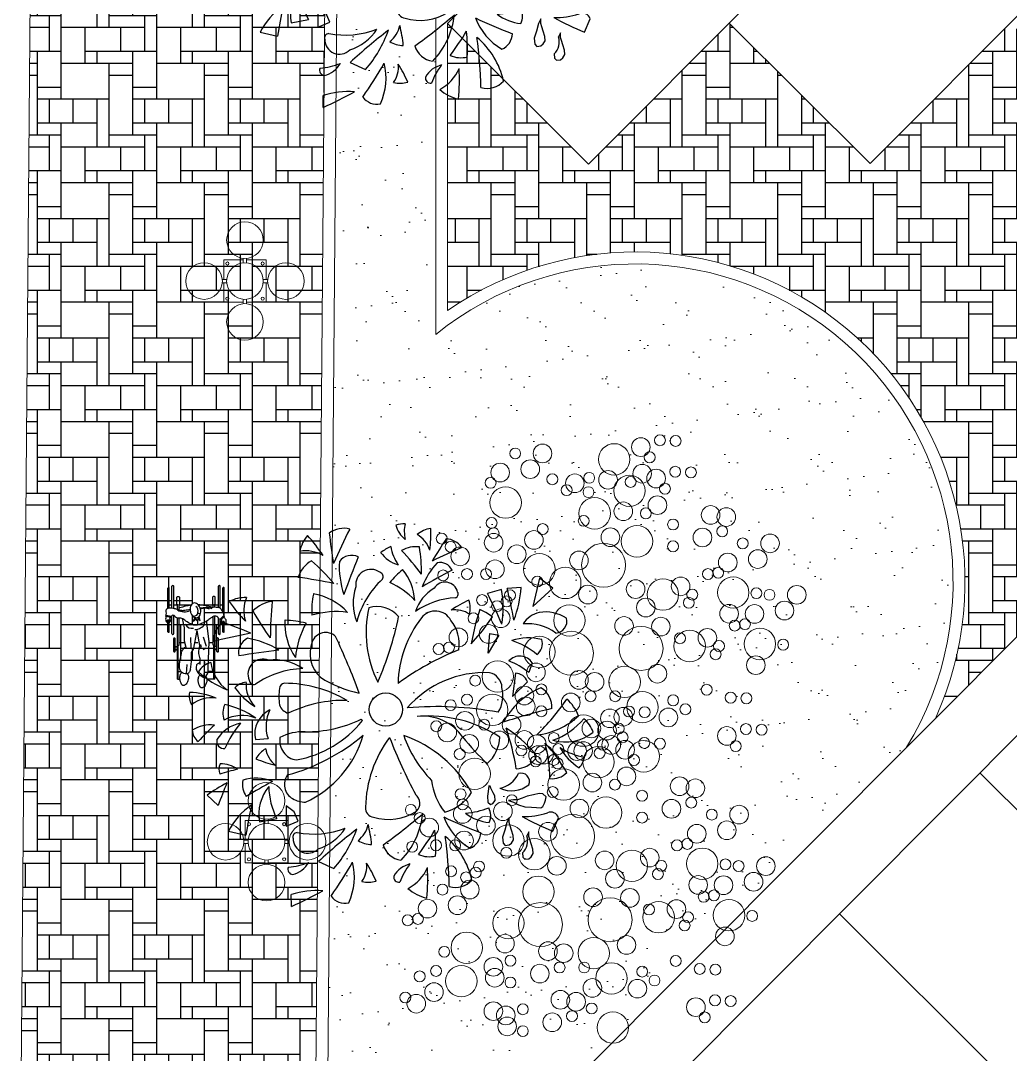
# Model space of a CAD drawing. Header units: millimetres. Extents: x 383 to 523, y 252 to 344.
# Drawn here: x 485.52 to 491.74, y 329.25 to 335.74 of the extents above; entities that cross this region are included whole.
import ezdxf

# ---------------------------------------------------------------- set-up
doc = ezdxf.new("R2010")
doc.units = ezdxf.units.MM
doc.header["$MEASUREMENT"] = 0
for name, color, linetype, lineweight in [('farolasss', 40, 'Continuous', 0), ('muros', 5, 'Continuous', 30), ('plantas', 76, 'Continuous', 15), ('vegetacion', 104, 'Continuous', 0)]:
    doc.layers.add(name, color=color, linetype=linetype, lineweight=lineweight)
doc.layers.add('muebles', color=193, linetype='Continuous')
pattern_1 = [(90, (0, 0.225), (-0.6, 4e-17), [0.075, -0.15, 0.3, -0.225]), (0, (0.375, 0.225), (0, 0.75), [0.45, -0.15]), (90, (0.075, 0.15), (-0.6, 4e-17), [0.075, -0.225, 0.075, -0.375]), (0, (0.075, 0.15), (0, 0.75), [0.15, -0.45]), (90, (0.825, -0.225), (-0.6, 4e-17), [0.525, -0.225]), (0, (0.225, 0.075), (0, 0.75), [0.15, -0.45]), (90, (0.375, 0), (-0.6, 4e-17), [0.6, -0.15]), (0, (0.225, 0), (0, 0.75), [0.45, -0.15]), (90, (0.675, -0.3), (-0.6, 4e-17), [0.525, -0.225]), (90, (0.525, 0.225), (-0.6, 4e-17), [0.225, -0.525]), (0, (0.525, 0.3), (0, 0.75), [0.45, -0.15]), (90, (0.75, 0.3), (-0.6, 4e-17), [0.15, -0.6]), (0, (0.375, 0.45), (0, 0.75), [0.525, -0.075]), (0, (0.225, 0.6), (0, 0.75), [0.375, -0.225]), (90, (0.45, 0.6), (-0.6, 4e-17), [0.15, -0.6]), (90, (0.3, 0.3), (-0.6, 4e-17), [0.225, -0.075, 0.15, -0.3]), (0, (0.075, 0.525), (0, 0.75), [0.3, -0.3])]
pattern_2 = [(37.5, (238.1365, 107.74465), (-0.01200023, 0.36705993), [0, -0.28956, 0, -0.32385, 0, -0.3095625]), (7.5, (238.1365, 107.74465), (0.33714246, 0.5376188), [0, -0.15621, 0, -0.260985, 0, -0.1000125]), (327.5, (237.90218, 107.74465), (0.59324428, 0.0010779), [0, -0.09525, 0, -0.3429, 0, -0.447675]), (317.5, (237.9022, 107.74465), (0.57266734, 0.167197), [0, -0.047625, 0, -0.22479, 0, -0.257175])]

# ---------------------------------------------------------------- blocks, each defined once
blk = doc.blocks.new('dfghjlkññpo')
at = {"layer": 'vegetacion', "lineweight": 0}
for centre, radius in [((443.2989, 257.3986), 0.0537), ((443.4089, 257.4379), 0.0314), ((443.4993, 257.434), 0.0314), ((442.5757, 257.3619), 0.0314), ((442.7329, 257.3619), 0.0537), ((443.1456, 257.3279), 0.0904), ((442.6622, 257.2715), 0.0537), ((443.3499, 257.3397), 0.0314), ((442.4893, 257.2518), 0.0537), ((443.1103, 257.21), 0.0537), ((443.3067, 257.2454), 0.0537), ((443.3867, 257.2175), 0.0537), ((443.4968, 257.2568), 0.0314), ((443.5871, 257.2529), 0.0314), ((442.4343, 257.1929), 0.0314), ((442.7895, 257.2136), 0.0314), ((442.9191, 257.19), 0.0537), ((443.0017, 257.2215), 0.0314), ((443.2335, 257.1468), 0.0904), ((443.2399, 257.1983), 0.0314), ((442.5207, 257.079), 0.0904), ((442.872, 257.1507), 0.0314), ((442.9977, 257.139), 0.0314), ((443.4378, 257.1586), 0.0314), ((443.0331, 257.0172), 0.0904), ((443.1981, 257.0289), 0.0537), ((443.3946, 257.0643), 0.0537), ((443.3278, 257.0172), 0.0314), ((443.7006, 257.0078), 0.0537), ((443.791, 256.996), 0.0537), ((442.4398, 256.9621), 0.0314), ((442.9702, 256.9739), 0.0314), ((443.4845, 256.9528), 0.0314), ((442.1529, 256.8718), 0.0314), ((442.4516, 256.8482), 0.0537), ((442.4516, 256.9032), 0.0314), ((442.6834, 256.8639), 0.0537), ((442.7345, 256.9268), 0.0314), ((443.1235, 256.8796), 0.0537), ((443.2767, 256.8561), 0.0904), ((443.6535, 256.8781), 0.0537), ((443.7674, 256.9135), 0.0314), ((442.204, 256.8246), 0.0314), ((443.0842, 256.7185), 0.1264), ((443.4845, 256.8271), 0.0314), ((443.8858, 256.8443), 0.0314), ((444.0429, 256.8443), 0.0537), ((442.259, 256.7696), 0.0537), ((442.5852, 256.7814), 0.0537), ((442.7148, 256.6949), 0.0904), ((442.9427, 256.746), 0.0537), ((443.7993, 256.7342), 0.0537), ((443.9722, 256.7539), 0.0537), ((442.4594, 256.6949), 0.0537), ((442.1608, 256.6596), 0.0314), ((442.2983, 256.6674), 0.0314), ((442.4083, 256.6674), 0.0314), ((442.8641, 256.6164), 0.0904), ((443.6854, 256.6674), 0.0314), ((443.7443, 256.6753), 0.0314), ((442.703, 256.6242), 0.0314), ((442.9938, 256.5496), 0.0537), ((443.2689, 256.581), 0.0537), ((443.426, 256.5496), 0.0904), ((443.5282, 256.5967), 0.0537), ((443.8307, 256.5614), 0.0904), ((442.3848, 256.5181), 0.0314), ((442.5459, 256.5456), 0.0314), ((443.595, 256.5496), 0.0314), ((443.9643, 256.5574), 0.0314), ((444.0397, 256.548), 0.0314), ((444.1968, 256.548), 0.0537), ((442.4712, 256.4828), 0.0314), ((442.5262, 256.5103), 0.0314), ((442.8877, 256.4003), 0.0904), ((443.3278, 256.4749), 0.0537), ((443.5753, 256.5024), 0.0314), ((443.8072, 256.4395), 0.0537), ((443.9532, 256.4379), 0.0537), ((444.1261, 256.4576), 0.0537), ((442.3355, 256.4129), 0.0314), ((442.4927, 256.4129), 0.0537), ((442.4219, 256.3226), 0.0537), ((443.2021, 256.3688), 0.0537), ((443.3003, 256.2391), 0.1264), ((443.4142, 256.3649), 0.0537), ((443.8393, 256.3711), 0.0314), ((443.8982, 256.379), 0.0314), ((442.249, 256.3029), 0.0537), ((442.7148, 256.2195), 0.0904), ((442.8995, 256.2116), 0.1264), ((443.5799, 256.2533), 0.0904), ((443.5243, 256.2981), 0.0314), ((443.6821, 256.3004), 0.0537), ((443.9846, 256.265), 0.0904), ((442.1351, 256.2361), 0.0314), ((442.194, 256.244), 0.0314), ((443.7489, 256.2533), 0.0314), ((444.1182, 256.2611), 0.0314), ((443.7292, 256.2061), 0.0314), ((443.9611, 256.1432), 0.0537), ((442.4751, 256.078), 0.0904), ((442.6952, 256.1016), 0.0537), ((443.206, 256.0466), 0.0904), ((443.3946, 256.0938), 0.0537), ((442.3455, 256.0545), 0.0314), ((442.9427, 256.0584), 0.0537), ((443.0331, 256.0466), 0.0537), ((442.6284, 255.968), 0.0537), ((442.7266, 256.0034), 0.0314), ((443.6782, 256.0018), 0.0314), ((442.2983, 255.9445), 0.0314), ((442.4437, 255.8855), 0.0904), ((442.6362, 255.9052), 0.0537), ((442.8956, 255.9287), 0.0537), ((443.0095, 255.9641), 0.0314), ((443.151, 255.9641), 0.0314), ((443.3081, 255.9012), 0.0904), ((443.485, 255.9405), 0.0314), ((443.8162, 255.9561), 0.0314), ((443.9065, 255.9522), 0.0314), ((442.204, 255.913), 0.0314), ((442.7266, 255.8777), 0.0314), ((443.1981, 255.8462), 0.0537), ((443.4575, 255.8423), 0.0537), ((443.5557, 255.8894), 0.0314), ((442.2865, 255.8226), 0.0537), ((443.0141, 255.7785), 0.0537), ((442.1215, 255.7912), 0.0314), ((442.1844, 255.7558), 0.0537), ((443.1045, 255.7667), 0.0537), ((443.794, 255.7357), 0.0537), ((443.904, 255.775), 0.0314), ((443.9944, 255.7711), 0.0314), ((442.6284, 255.7126), 0.0537), ((442.6998, 255.6881), 0.0537), ((442.798, 255.7235), 0.0314), ((443.0809, 255.6842), 0.0314), ((443.1942, 255.7283), 0.0314), ((442.7076, 255.6253), 0.0537), ((442.967, 255.6488), 0.0537), ((443.316, 255.6183), 0.0904), ((443.8451, 255.6768), 0.0314), ((442.798, 255.5978), 0.0314)]:
    blk.add_circle(centre, radius, dxfattribs=at)
blk = doc.blocks.new('nm')
at = {"layer": 'farolasss', "color": 40, "linetype": 'Continuous', "lineweight": 0}
for p, q in [((515.543, 171.759), (515.789, 171.759)), ((515.543, 171.759), (515.543, 171.513)), ((515.789, 171.777), (515.789, 171.721)), ((515.831, 171.777), (515.831, 171.721)), ((515.831, 171.759), (516.078, 171.759)), ((516.078, 171.513), (516.078, 171.759)), ((515.525, 171.513), (515.581, 171.513)), ((515.525, 171.471), (515.581, 171.471)), ((515.543, 171.471), (515.543, 171.225)), ((516.039, 171.513), (516.096, 171.513)), ((516.039, 171.471), (516.096, 171.471)), ((516.078, 171.225), (516.078, 171.471)), ((515.789, 171.263), (515.789, 171.207)), ((515.831, 171.263), (515.831, 171.207)), ((515.543, 171.225), (515.789, 171.225)), ((515.831, 171.225), (516.078, 171.225))]:
    blk.add_line(p, q, dxfattribs=at)
for centre, radius in [((515.81, 172.006), 0.23), ((515.296, 171.492), 0.23), ((515.589, 171.713), 0.0197), ((515.81, 171.492), 0.23), ((516.032, 171.713), 0.0197), ((516.325, 171.492), 0.23), ((515.589, 171.271), 0.0197), ((516.032, 171.271), 0.0197), ((515.81, 170.978), 0.23)]:
    blk.add_circle(centre, radius, dxfattribs=at)
blk = doc.blocks.new('dfdfdf dff')
at = {"layer": 'vegetacion', "color": 104, "lineweight": 25}
for p, q in [((752.1212, 199.0426), (752.0861, 198.8955)), ((752.1901, 198.9913), (752.1212, 199.0426)), ((751.9217, 198.9847), (751.8483, 198.9627)), ((752.025, 198.9945), (751.9514, 198.9901)), ((752.0861, 198.8955), (752.1901, 198.9913)), ((751.8091, 198.8789), (751.7864, 198.8055)), ((751.8403, 198.8632), (751.8091, 198.8789)), ((751.8233, 198.7671), (751.8755, 198.8418)), ((751.8755, 198.8418), (751.8403, 198.8632)), ((751.7864, 198.8055), (751.7635, 198.6999)), ((751.7635, 198.6999), (751.8233, 198.7671)), ((751.8528, 198.6515), (751.8615, 198.7546)), ((751.9089, 198.7451), (751.8528, 198.6515)), ((751.8615, 198.7546), (751.9089, 198.7451)), ((752.0832, 198.6002), (752.0653, 198.5494)), ((751.9951, 198.5459), (751.9792, 198.4237)), ((751.9792, 198.4237), (752.0577, 198.5016)), ((751.1882, 198.3052), (751.1942, 198.2979)), ((750.634, 198.1985), (750.7003, 198.2049)), ((751.856, 197.9562), (751.8516, 197.9262)), ((751.8628, 197.9541), (751.856, 197.9562)), ((751.8659, 197.9435), (751.8628, 197.9541)), ((750.3822, 197.9068), (750.4395, 197.8536)), ((751.8516, 197.9262), (751.8486, 197.9019)), ((751.8486, 197.9019), (751.8506, 197.8715)), ((751.8783, 197.9196), (751.8659, 197.9435)), ((751.8879, 197.9041), (751.8783, 197.9196)), ((751.8888, 197.88), (751.8879, 197.9041)), ((752.0573, 197.9019), (752.031, 197.8925)), ((752.0894, 197.9099), (752.0573, 197.9019)), ((752.1199, 197.916), (752.0894, 197.9099)), ((752.1389, 197.9153), (752.1199, 197.916)), ((752.1551, 197.8991), (752.1389, 197.9153)), ((752.1525, 197.8812), (752.1551, 197.8991)), ((750.7957, 197.8522), (750.7952, 197.7447)), ((750.8374, 197.8203), (750.7957, 197.8522)), ((751.8506, 197.8715), (751.8647, 197.8592)), ((751.8647, 197.8592), (751.8774, 197.8635)), ((751.8774, 197.8635), (751.8888, 197.88)), ((751.9847, 197.8827), (751.9579, 197.8806)), ((751.9579, 197.8806), (751.9843, 197.8707)), ((751.9843, 197.8707), (752.0112, 197.8576)), ((752.006, 197.8839), (751.9847, 197.8827)), ((752.031, 197.8925), (752.006, 197.8839)), ((752.0112, 197.8576), (752.0434, 197.8463)), ((752.0434, 197.8463), (752.0786, 197.8442)), ((752.0786, 197.8442), (752.1061, 197.8423)), ((752.1287, 197.8419), (752.1392, 197.849)), ((752.1392, 197.849), (752.1473, 197.8652)), ((752.1473, 197.8652), (752.1525, 197.8812)), ((750.8574, 197.7711), (750.8374, 197.8203)), ((752.1061, 197.8423), (752.1287, 197.8419)), ((752.1907, 197.7189), (752.2196, 197.7898)), ((750.6552, 197.7674), (750.7456, 197.7849)), ((750.7952, 197.7447), (750.8574, 197.7711)), ((751.9508, 197.7645), (751.9395, 197.7243)), ((751.9618, 197.7883), (751.9508, 197.7645)), ((751.9619, 197.7645), (751.9618, 197.7883)), ((751.9669, 197.7472), (751.9619, 197.7645)), ((751.9745, 197.725), (751.9669, 197.7472)), ((750.4936, 197.7185), (750.5846, 197.6979)), ((751.9395, 197.7243), (751.9277, 197.6877)), ((751.9277, 197.6877), (751.9312, 197.6561)), ((751.984, 197.6972), (751.9745, 197.725)), ((751.9848, 197.6745), (751.984, 197.6972)), ((752.0646, 197.7159), (752.055, 197.6952)), ((752.0648, 197.6921), (752.0646, 197.7159)), ((752.0697, 197.6749), (752.0648, 197.6921)), ((751.9312, 197.6561), (751.9418, 197.645)), ((751.9418, 197.645), (751.9627, 197.6473)), ((751.9627, 197.6473), (751.9744, 197.6573)), ((751.9744, 197.6573), (751.9848, 197.6745)), ((752.0773, 197.6526), (752.0697, 197.6749)), ((752.0868, 197.6248), (752.0773, 197.6526)), ((752.0315, 197.6062), (752.0341, 197.5837)), ((752.0341, 197.5837), (752.0447, 197.5726)), ((752.0447, 197.5726), (752.0656, 197.575)), ((752.0656, 197.575), (752.0772, 197.585)), ((752.0772, 197.585), (752.0876, 197.6021)), ((752.0876, 197.6021), (752.0868, 197.6248)), ((750.9648, 197.5608), (751.0452, 197.524)), ((750.8238, 197.3251), (750.8222, 197.387))]:
    blk.add_line(p, q, dxfattribs=at)
blk.add_circle((751.3168, 198.356), 0.0873, dxfattribs=at)
for centre, radius, start, end in [((751.0974, 199.1738), 0.1305, 76.5387, 125.8418), ((751.5006, 199.3541), 0.1354, 194.094, 232.5442), ((751.4245, 199.1452), 0.1834, 92.2, 107.3801), ((751.6038, 199.2894), 0.1904, 168.1558, 192.9871), ((751.5755, 199.1536), 0.1519, 99.1071, 128.9376), ((750.9103, 199.2704), 0.6421, 352.8334, 2.9576), ((751.0419, 199.1497), 0.1787, 139.2446, 169.0752), ((750.3549, 198.7503), 0.7554, 32.9709, 43.0951), ((753.0778, 199.4861), 2.0672, 185.7352, 190.2191), ((756.1952, 196.833), 5.6364, 154.0352, 156.068), ((751.4052, 199.1414), 0.1502, 18.9873, 60.131), ((751.4349, 198.9991), 0.2292, 113.8292, 129.0093), ((751.5769, 199.2492), 0.238, 189.785, 214.6163), ((751.4717, 199.0672), 0.1411, 81.2894, 120.8217), ((750.4825, 199.0558), 1.0217, 0.4845, 8.4909), ((753.0829, 198.2566), 1.7571, 145.5976, 150.0816), ((753.6549, 194.8244), 4.7909, 113.8977, 115.9304), ((751.6248, 199.1388), 0.1109, 36.4012, 85.7043), ((750.8979, 199.0097), 0.1768, 59.1248, 100.2685), ((751.1384, 199.0801), 0.0827, 65.6014, 141.6865), ((757.9088, 196.4685), 7.2524, 158.2542, 159.92237), ((751.4271, 199.2768), 0.1693, 215.7232, 254.1734), ((749.9311, 197.8402), 1.9934, 37.8915, 42.558), ((751.014, 198.9933), 0.166, 121.4269, 160.9593), ((750.133, 198.2329), 1.202, 40.622, 48.6285), ((751.5377, 199.1066), 0.4648, 176.9382, 198.615), ((751.2384, 199.0104), 0.0792, 53.4565, 188.7409), ((751.6229, 198.8034), 0.3582, 127.596, 142.7762), ((751.2035, 198.9158), 0.2645, 2.432, 40.8822), ((751.874, 198.8539), 0.3951, 136.8006, 158.4775), ((751.6001, 199.0555), 0.0703, 25.4639, 101.549), ((750.5589, 196.7213), 2.3452, 78.0291, 82.6955), ((751.623, 198.6919), 0.4747, 133.1217, 165.007), ((751.2784, 199.0512), 0.024, 327.4298, 72.5153), ((754.5687, 193.6486), 6.1646, 118.11668, 119.78484), ((751.4085, 198.9125), 0.2629, 160.926, 201.8416), ((751.1913, 198.6782), 0.3719, 41.9891, 66.8204), ((751.6838, 198.7985), 0.2235, 120.7885, 161.7041), ((751.6269, 198.9554), 0.0674, 13.3189, 148.6034), ((751.4516, 198.888), 0.48, 349.6777, 11.618), ((748.6415, 198.1893), 3.4054, 10.74, 13.6016), ((751.4437, 199.0338), 0.5826, 338.8828, 356.1293), ((750.5818, 198.7634), 0.1787, 88.227, 118.0576), ((750.75, 198.873), 0.1768, 157.0336, 198.1773), ((751.35, 198.8707), 0.4214, 167.7336, 182.9137), ((750.8876, 198.6537), 0.3112, 42.5695, 81.0197), ((751.7023, 198.5376), 0.4035, 92.9841, 124.8695), ((751.9969, 198.3757), 0.6043, 113.9369, 124.0611), ((751.6752, 198.96), 0.0204, 287.2923, 32.3778), ((751.6156, 198.8844), 0.1429, 347.9569, 17.7874), ((750.2609, 198.1186), 1.7978, 22.3405, 28.0022), ((751.1224, 199.3458), 0.7554, 214.207, 224.3312), ((750.7405, 198.7562), 0.166, 96.3429, 135.8752), ((751.676, 199.4486), 1.202, 208.6737, 216.6802), ((753.057, 198.7008), 2.3452, 174.6067, 179.2731), ((751.8194, 198.7623), 0.6056, 167.9535, 205.7832), ((751.2698, 198.7457), 0.1492, 40.0288, 106.5767), ((751.576, 198.7792), 0.092, 28.1638, 142.2326), ((751.6778, 198.7363), 0.1414, 56.7635, 97.9072), ((751.0996, 198.8049), 0.3112, 176.2825, 214.7327), ((750.7862, 198.4015), 0.4214, 74.3884, 89.5686), ((751.0568, 198.4308), 0.4375, 82.1266, 106.9579), ((749.7538, 199.1751), 1.6639, 336.0209, 348.4391), ((751.9671, 198.4766), 0.5865, 142.2652, 178.4341), ((751.4995, 198.6971), 0.2014, 351.7874, 38.5396), ((752.1506, 198.7314), 0.1361, 103.1953, 147.9462), ((752.1527, 198.6685), 0.1982, 56.2534, 99.6525), ((752.2013, 198.8187), 0.0633, 275.1629, 13.3899), ((750.5461, 198.7145), 0.1305, 131.4603, 180.7634), ((749.8061, 196.8512), 2.0672, 67.083, 71.567), ((751.2798, 198.5908), 0.4375, 150.3443, 175.1755), ((752.0608, 198.5638), 0.2412, 52.6972, 96.0941), ((751.7091, 193.2268), 5.6364, 101.2342, 103.2669), ((750.6284, 198.654), 0.0827, 115.6156, 191.7007), ((750.5149, 198.2703), 0.4648, 58.6871, 80.364), ((751.0912, 198.6495), 0.1711, 159.2184, 226.9297), ((751.0018, 198.6834), 0.0755, 47.1554, 159.2184), ((748.1331, 197.346), 3.2352, 19.8003, 25.5005), ((752.065, 198.4403), 0.2903, 76.5754, 107.8779), ((751.8612, 198.3553), 0.3791, 49.5883, 72.3852), ((752.0655, 198.7008), 0.0704, 306.0349, 18.0719), ((751.688, 191.475), 7.2524, 97.37979, 99.04796), ((752.2395, 197.3141), 1.4582, 111.7629, 126.0769), ((750.4304, 198.4957), 0.1108, 105.5925, 148.4978), ((750.6045, 198.6276), 0.2054, 187.0354, 234.9754), ((750.6744, 198.5411), 0.0792, 68.5613, 203.8457), ((750.7326, 198.3536), 0.2629, 55.4606, 96.3762), ((752.018, 198.557), 0.0782, 33.496, 137.37), ((751.8321, 198.2666), 0.3665, 50.4916, 69.5072), ((750.6482, 198.8856), 0.4557, 226.7428, 249.2266), ((750.9007, 198.0958), 0.4747, 92.2951, 124.1805), ((751.8337, 198.0138), 0.5354, 87.261, 139.0689), ((751.842, 198.4677), 0.0827, 1.9417, 77.9238), ((750.5923, 198.4098), 0.0887, 94.3024, 137.2076), ((750.7495, 198.486), 0.1643, 175.7452, 223.6852), ((750.6259, 198.5111), 0.024, 184.7869, 289.8723), ((750.7884, 198.4655), 0.0279, 93.9761, 178.9607), ((750.7796, 197.8222), 0.6712, 60.0369, 89.4074), ((751.314, 199.0674), 0.6404, 237.9734, 257.6544), ((751.9928, 198.4763), 0.0696, 21.3182, 88.1425), ((750.3763, 198.4256), 0.0887, 167.3422, 210.2475), ((750.284, 198.0805), 0.3646, 66.6134, 89.0972), ((750.8242, 198.6815), 0.3646, 215.4527, 237.9365), ((751.0706, 198.4209), 0.3133, 171.715, 187.5464), ((751.7617, 198.4294), 0.168, 328.5212, 14.1457), ((752.2955, 198.0885), 0.4164, 113.6772, 151.1766), ((752.07, 198.3704), 0.1152, 355.0167, 59.6339), ((750.4027, 198.2529), 0.1643, 80.8646, 128.8047), ((751.0998, 197.7325), 0.6713, 88.7158, 115.9267), ((751.3036, 199.0567), 1.1575, 313.9283, 326.0753), ((752.1126, 198.2395), 0.2286, 21.5653, 48.5001), ((750.5747, 198.337), 0.1108, 156.052, 198.9573), ((750.3771, 197.9366), 0.4557, 55.3232, 77.807), ((750.7712, 198.2275), 0.1403, 115.6557, 191.9426), ((750.8798, 198.2675), 0.1902, 152.9542, 199.2105), ((750.8279, 198.4056), 0.0726, 200.8404, 252.6525), ((751.5823, 196.5903), 1.7808, 79.5602, 94.9333), ((752.7733, 195.7697), 2.6567, 102.7982, 108.4923), ((750.5906, 198.1021), 0.1852, 100.5189, 148.4174), ((750.5648, 198.1189), 0.2054, 69.5744, 117.5145), ((750.953, 197.9453), 0.5214, 139.4547, 156.6833), ((750.7433, 198.6607), 0.5787, 280.5817, 321.1725), ((750.8994, 198.9058), 0.6664, 269.5904, 295.6838), ((751.5375, 197.63), 0.6923, 57.1824, 94.6907), ((751.5093, 198.0662), 0.2553, 34.8857, 96.3968), ((752.0661, 198.5991), 0.3782, 276.1464, 313.2289), ((752.0602, 198.5582), 0.3858, 289.8643, 319.5443), ((752.2519, 198.187), 0.158, 18.5922, 49.8922), ((750.3975, 198.1021), 0.1734, 82.6419, 122.8954), ((750.3865, 198.2536), 0.0834, 184.0542, 230.9475), ((751.9825, 196.6167), 2.278, 133.3173, 136.3584), ((750.8835, 197.9805), 0.2591, 87.5541, 117.854), ((750.525, 199.0191), 1.0434, 285.4316, 310.1905), ((750.6646, 198.3749), 0.5551, 294.6462, 344.015), ((751.5612, 197.6663), 0.7062, 41.0052, 56.9493), ((750.6542, 197.8233), 1.3634, 9.3813, 18.6015), ((752.2565, 198.4164), 0.2305, 253.5571, 309.0338), ((750.4695, 198.1893), 0.038, 165.15, 276.9681), ((750.8631, 198.1929), 0.1019, 170.5787, 262.4191), ((751.8285, 197.8361), 0.6176, 142.7661, 179.2392), ((753.8446, 199.1694), 2.6852, 200.9395, 207.9653), ((752.0144, 198.4308), 0.6397, 199.2915, 224.144), ((751.1982, 197.6068), 0.6484, 28.9702, 70.873), ((752.8185, 199.0949), 1.4101, 218.7488, 226.4526), ((751.7234, 198.2162), 0.1893, 310.7692, 358.6706), ((751.5616, 197.6289), 0.8065, 29.5429, 43.0571), ((751.4698, 197.9975), 0.7049, 359.7436, 14.9629), ((750.7609, 198.0277), 0.1429, 120.442, 150.2725), ((750.8281, 198.1737), 0.1414, 189.2486, 230.3923), ((752.0799, 198.1108), 0.0236, 321.1168, 52.9884), ((752.4152, 198.443), 0.342, 236.7491, 260.1508), ((752.482, 198.3002), 0.2919, 209.3715, 238.4128), ((750.5096, 198.0421), 0.0667, 154.1553, 201.0487), ((750.4568, 197.9326), 0.1387, 52.7431, 92.9965), ((750.8785, 198.6525), 0.6043, 246.422, 256.5462), ((751.9925, 198.1813), 0.1359, 272.8919, 321.1168), ((752.2346, 198.1335), 0.1251, 319.0646, 347.3237), ((750.9637, 196.2704), 1.8224, 103.4185, 106.4595), ((750.87, 197.9631), 0.084, 143.2811, 240.8521), ((751.8842, 198.0814), 0.1406, 282.1145, 334.2344), ((752.0254, 197.9794), 0.0434, 336.8219, 109.6456), ((752.188, 198.0957), 0.1022, 262.5663, 317.4371), ((750.8528, 197.274), 0.7886, 117.7898, 126.6363), ((753.3242, 196.806), 3.0691, 157.6776, 160.0415), ((750.6751, 197.9648), 0.109, 168.8414, 215.7347), ((750.637, 197.77), 0.2267, 67.4292, 107.6826), ((752.1268, 195.3526), 2.9778, 118.1045, 121.1456), ((750.8854, 197.8058), 0.2334, 141.1392, 189.4885), ((751.0992, 197.9623), 0.3956, 181.4507, 206.6436), ((751.9006, 198.0309), 0.3482, 187.5386, 217.6727), ((751.9749, 198.0741), 0.1438, 244.8181, 308.9588), ((751.4366, 197.8651), 0.058, 315.2372, 51.1309), ((751.5614, 198.0527), 0.243, 285.1737, 327.1485), ((750.8095, 197.5611), 0.353, 123.6933, 153.525), ((752.697, 197.3865), 2.1353, 167.3305, 171.6142), ((750.9041, 198.0242), 0.1541, 240.8521, 267.0356), ((751.2562, 197.8387), 0.0456, 172.8433, 265.0088), ((751.3327, 198.0435), 0.2629, 252.1672, 303.4931), ((749.7697, 199.8173), 2.6567, 305.2269, 310.9209), ((751.0961, 197.8562), 0.4164, 316.1058, 353.6052), ((751.9299, 197.9151), 0.3331, 201.3868, 238.8863), ((752.5491, 199.7051), 2.1253, 244.0712, 249.7652), ((751.6819, 198.3189), 0.5088, 275.9401, 289.955), ((751.8747, 197.9912), 0.2269, 231.8451, 265.632), ((751.7882, 197.801), 0.0781, 332.4671, 30.4256), ((752.0371, 198.1866), 0.3915, 268.9321, 288.658), ((752.8877, 199.3976), 1.8176, 241.8388, 247.452), ((752.1796, 197.7775), 0.0418, 17.019, 114.3283), ((750.938, 198.1646), 0.4606, 259.2311, 291.1165), ((750.8878, 197.8703), 0.2551, 287.0354, 327.951), ((751.0854, 197.782), 0.1414, 307.5605, 348.7042), ((750.64, 197.5993), 0.6043, 4.7339, 14.8581), ((750.8534, 197.6889), 0.0233, 93.5393, 198.6247), ((750.9083, 197.6809), 0.0769, 179.5659, 314.8503), ((753.2719, 195.0348), 3.421, 128.0309, 132.4055), ((750.5754, 197.9332), 0.6231, 318.9423, 340.9079), ((749.9777, 198.7105), 1.8762, 323.6111, 328.2775), ((750.6167, 197.6288), 0.9616, 357.6781, 5.6846), ((751.3606, 197.3725), 0.4164, 12.5874, 50.0868), ((748.9932, 197.3496), 2.6567, 1.7084, 7.4025), ((751.7219, 197.7148), 0.0922, 292.9295, 357.5467), ((751.9722, 197.6695), 0.0868, 313.1787, 17.2725), ((751.2457, 197.7921), 0.1429, 238.7539, 268.5845), ((751.412, 197.6817), 0.1152, 197.4453, 262.0626), ((751.5435, 197.7181), 0.1328, 245.3473, 284.8796), ((750.8308, 197.5194), 0.0266, 154.3238, 266.1419), ((750.7775, 197.8947), 0.365, 274.6086, 291.8372), ((750.8001, 197.6192), 0.1296, 282.8745, 330.773), ((749.2921, 198.602), 2.1253, 324.8755, 330.5695), ((750.8189, 197.4813), 0.3331, 335.7544, 13.2539), ((751.0758, 197.5362), 0.1414, 325.2189, 6.3626), ((750.7068, 197.2271), 0.6043, 22.3923, 32.5165), ((751.4723, 197.4212), 0.1296, 103.0679, 150.9663), ((751.7306, 197.3228), 0.365, 142.0037, 159.2322), ((751.3383, 197.6097), 0.2121, 296.4638, 337.6075), ((750.6299, 197.4695), 0.9065, 353.6372, 3.7614), ((751.385, 197.4785), 0.0266, 167.6989, 279.517), ((751.2255, 197.5945), 0.1429, 256.4123, 286.2428), ((751.5772, 197.5783), 0.2144, 227.6572, 257.4877), ((751.6806, 197.5395), 0.1152, 253.9269, 318.5442), ((750.9565, 196.9719), 0.4362, 85.9603, 107.9259), ((749.8322, 199.5048), 2.3947, 294.4627, 298.8373), ((751.1039, 197.4347), 0.0922, 217.094, 281.7112)]:
    blk.add_arc(centre, radius, start, end, dxfattribs=at)

msp = doc.modelspace()

# ---------------------------------------------------------------- hatches: boundary and pattern name
at = {"layer": 'muebles'}
h = msp.add_hatch(dxfattribs=at)
h.set_pattern_fill('CS23', color=256, scale=0.015, style=0)
h.set_pattern_definition(pattern_1)
h.paths.add_polyline_path([(487.4487, 338.053), (485.5237, 338.053), (485.5207, 337.703), (485.5957, 337.703), (485.5588, 333.3271), (487.4089, 333.3275)])
h = msp.add_hatch(dxfattribs=at)
h.set_pattern_fill('CS23', color=256, scale=0.015, style=0)
h.set_pattern_definition(pattern_1)
h.paths.add_polyline_path([(495.4498, 335.5581), (499.2079, 335.5616), (499.2079, 336.6171), (494.3875, 336.6171), (492.6224, 334.8467), (491.7372, 335.7292), (490.8547, 334.844), (489.9695, 335.7266), (489.0869, 334.8414), (488.2017, 335.7239), (488.2017, 333.9214, -0.761575), (491.2647, 331.3603)])
h = msp.add_hatch(dxfattribs=at)
h.set_pattern_fill('CS23', color=256, scale=0.015, style=0)
h.set_pattern_definition(pattern_1)
h.paths.add_polyline_path([(487.4089, 333.3275), (485.5588, 333.3271), (485.5342, 330.4102), (487.3836, 330.3214)])
h.paths.add_polyline_path([(486.4696, 332.0049), (486.4696, 331.8929, 0.47813), (486.4757, 331.8879, 0.47813), (486.4819, 331.8929), (486.4819, 332.0077, 0.090426), (486.477, 332.0082, 0.175715)], flags=16)
h.paths.add_polyline_path([(486.4768, 332.1949, -0.414214), (486.4819, 332.1899), (486.4819, 332.0737), (486.5046, 332.0737), (486.5046, 332.0456, 0.013801), (486.5151, 332.0425), (486.5151, 332.0737), (486.5918, 332.0737, -0.038933), (486.5954, 332.078, -0.135736), (486.606, 332.0842, -0.135736), (486.6182, 332.084, -0.106931), (486.6317, 332.0767, -0.021991), (486.6349, 332.0737), (486.7618, 332.0737), (486.7618, 332.1899, -0.414214), (486.7668, 332.1949), (486.7689, 332.1949, -0.414214), (486.774, 332.1899), (486.774, 332.0737), (486.7897, 332.0737), (486.7897, 332.182), (486.7987, 332.182), (486.7987, 332.0028), (486.8007, 332.0009), (486.7987, 331.9991), (486.7987, 331.9922, -0.018531), (486.803, 331.9882, -0.02184), (486.8099, 331.9796, -0.188738), (486.8085, 331.9584, -0.036705), (486.8034, 331.9538, -0.035528), (486.7987, 331.9509), (486.7987, 331.9008), (486.7897, 331.9008), (486.7897, 331.9499, -0.064706), (486.7858, 331.9526, -0.062392), (486.7816, 331.9592, -0.019315), (486.7824, 331.9706, -0.026148), (486.784, 331.9782), (486.7814, 331.9827), (486.774, 331.9757), (486.774, 331.8929, -0.414214), (486.7689, 331.8878), (486.7668, 331.8878, -0.414214), (486.7618, 331.8929), (486.7618, 331.988), (486.7724, 331.9836), (486.7959, 332.0058, 0.016103), (486.7949, 332.0116, 0.049606), (486.7915, 332.0228, 0.048064), (486.779, 332.0459, 0.109228), (486.7705, 332.054, 0.100148), (486.7618, 332.0571), (486.7618, 332.0572, 0.028732), (486.7478, 332.0595, 0.087407), (486.7286, 332.0581), (486.7286, 332.0582, 0.050363), (486.7148, 332.0533, 0.027679), (486.7068, 332.0558, 0.052386), (486.691, 332.0579, 0.051413), (486.6754, 332.0568, 0.013145), (486.6473, 332.0534, -0.02499), (486.6494, 332.0469, -0.06986), (486.6516, 332.0282, -0.081696), (486.6486, 332.0124, -0.106931), (486.6404, 331.9993), (486.6476, 331.9755), (486.6342, 331.9856), (486.6319, 331.9737), (486.6215, 331.9859), (486.6039, 331.97), (486.614, 331.9946, -0.080204), (486.6041, 332.0007, -0.081696), (486.5937, 332.013, -0.074132), (486.5862, 332.0315, -0.051338), (486.5843, 332.0453, -0.025035), (486.5514, 332.0398, -0.102286), (486.5294, 332.0393, -0.036632), (486.5014, 332.0466, 0.045546), (486.4788, 332.0521, 0.020178), (486.4597, 332.0542, 0.04388), (486.4509, 332.054, 0.144617), (486.4414, 332.05, 0.000001), (486.4414, 332.05, -0.05789), (486.4449, 332.0523), (486.4449, 332.182), (486.4539, 332.182), (486.4539, 332.0737), (486.4696, 332.0737), (486.4696, 332.1899, -0.414214), (486.4747, 332.1949)], flags=16)
h.paths.add_polyline_path([(486.4598, 331.9943), (486.4576, 331.9903, -0.026919), (486.4598, 331.9827, -0.019315), (486.4613, 331.9714, -0.062392), (486.4575, 331.9645, -0.062975), (486.4539, 331.9616), (486.4539, 331.9008), (486.4449, 331.9008), (486.4449, 331.9611, -0.053534), (486.4377, 331.9652, -0.014363), (486.4356, 331.9669, -0.236748), (486.4325, 331.9928, 0.005521), (486.432, 331.9921, -0.018595), (486.4379, 331.9994)], flags=16)
h.paths.add_polyline_path([(486.5319, 331.6496, -0.033085), (486.5275, 331.6546), (486.5104, 331.6546), (486.5104, 331.6069), (486.5211, 331.6069, -0.010095), (486.5207, 331.6106, -0.093924), (486.523, 331.6319, -0.086415)], flags=16)
h.paths.add_polyline_path([(486.5046, 331.7916), (486.4906, 331.7916), (486.4906, 331.7776), (486.4816, 331.7776), (486.4816, 331.865), (486.4906, 331.865), (486.4906, 331.8118), (486.5046, 331.8118)], flags=16)
h.paths.add_polyline_path([(486.4512, 331.9792, 0.047406), (486.4501, 331.9796, -0.034597)], flags=16)
h.paths.add_polyline_path([(486.6709, 331.6179, 0.016001), (486.6718, 331.6179), (486.6718, 331.6179, -0.017701)], flags=0)
h.paths.add_polyline_path([(486.7391, 331.8118), (486.753, 331.8118), (486.753, 331.865), (486.762, 331.865), (486.762, 331.7776), (486.753, 331.7776), (486.753, 331.7916), (486.7391, 331.7916), (486.7391, 331.6069), (486.689, 331.6069, -0.095834), (486.6885, 331.5887, -0.128587), (486.6744, 331.5611, -0.049413), (486.6679, 331.5552, -0.088061), (486.66, 331.5512, 0.088061), (486.6679, 331.5552, 0.049413), (486.6744, 331.5611, 0.128587), (486.6885, 331.5887, 0.146099), (486.6866, 331.6161, 0.03948), (486.6847, 331.62, -0.03948), (486.6866, 331.6161, -0.049571), (486.689, 331.6069), (486.7333, 331.6069), (486.7333, 331.8198), (486.7391, 331.8198)], flags=16)
h.paths.add_polyline_path([(486.7983, 331.9672, -0.000007), (486.7983, 331.9672), (486.7983, 331.9672, 0.000012), (486.7983, 331.9672, -0.000004)], flags=0)
h = msp.add_hatch(dxfattribs=at)
h.set_pattern_fill('CS23', color=256, scale=0.015, style=0)
h.set_pattern_definition(pattern_1)
h.paths.add_polyline_path([(487.3836, 330.3214), (485.5342, 330.4102), (485.5101, 327.551), (487.3601, 327.5354)])
at = {"layer": 'plantas', "linetype": 'Continuous'}
h = msp.add_hatch(dxfattribs=at)
h.set_pattern_fill('AR-SAND', color=256, scale=0.0075, style=0)
h.set_pattern_definition(pattern_2)
h.paths.add_polyline_path([(489.8843, 337.5178), (489.8843, 338.053), (487.5244, 338.053), (487.4817, 333.0292), (490.6167, 333.7851, 0.35015), (488.1267, 333.7717), (488.1267, 335.7549)])
h = msp.add_hatch(dxfattribs=at)
h.set_pattern_fill('AR-SAND', color=256, scale=0.0075, style=0)
h.set_pattern_definition(pattern_2)
h.paths.add_polyline_path([(490.6167, 333.7851), (487.4817, 333.0292), (487.4349, 327.519), (491.0836, 331.1787, 0.379431)])

# ---------------------------------------------------------------- linework, layer by layer
at = {"layer": 'muebles'}
for p, q in [((486.4747, 332.1949), (486.4768, 332.1949)), ((486.7689, 332.1949), (486.7668, 332.1949)), ((486.4449, 332.0523), (486.4449, 332.1786)), ((486.4483, 332.182), (486.4505, 332.182)), ((486.4539, 332.0542), (486.4539, 332.1786)), ((486.4696, 332.0533), (486.4696, 332.1899)), ((486.4819, 332.0516), (486.4819, 332.1899)), ((486.7618, 332.0572), (486.7618, 332.1899)), ((486.774, 332.0515), (486.774, 332.1899)), ((486.7897, 332.0268), (486.7897, 332.1786)), ((486.7954, 332.182), (486.7931, 332.182)), ((486.7987, 332.0028), (486.7987, 332.1786)), ((486.4561, 332.0737), (486.4696, 332.0737)), ((486.4819, 332.0737), (486.5046, 332.0737)), ((486.5011, 332.0778), (486.5011, 332.1208)), ((486.5046, 332.0456), (486.5046, 332.0778)), ((486.5053, 332.125), (486.5135, 332.125)), ((486.5151, 332.0425), (486.5151, 332.0778)), ((486.5151, 332.0737), (486.5918, 332.0737)), ((486.5177, 332.1208), (486.5177, 332.0778)), ((486.6349, 332.0737), (486.7618, 332.0737)), ((486.7259, 332.1208), (486.7259, 332.0778)), ((486.7286, 332.0582), (486.7286, 332.0778)), ((486.7383, 332.125), (486.7301, 332.125)), ((486.7391, 332.0597), (486.7391, 332.0778)), ((486.7391, 332.0778), (486.7425, 332.0778)), ((486.7425, 332.0778), (486.7425, 332.1208)), ((486.774, 332.0737), (486.7897, 332.0737)), ((486.4631, 331.9935), (486.4316, 332.0008)), ((486.4658, 331.9998), (486.434, 332.0072)), ((486.4696, 331.8929), (486.4696, 332.0049)), ((486.4819, 331.8929), (486.4819, 332.0077)), ((486.7391, 331.6069), (486.7391, 332.0021)), ((486.7958, 332.0057), (486.7724, 331.9836)), ((486.8007, 332.0009), (486.776, 331.9776)), ((486.8007, 332.0009), (486.7958, 332.0057)), ((486.4449, 331.9041), (486.4449, 331.979)), ((486.4539, 331.9041), (486.4539, 331.9769)), ((486.4571, 331.9896), (486.4597, 331.9941)), ((486.5046, 331.6069), (486.5046, 331.9899)), ((486.5151, 331.8198), (486.5151, 331.9898)), ((486.5487, 331.9294), (486.5365, 331.9869)), ((486.614, 331.9946), (486.6039, 331.97)), ((486.6039, 331.97), (486.6215, 331.9859)), ((486.6319, 331.9737), (486.614, 331.9946)), ((486.6363, 331.996), (486.6319, 331.9737)), ((486.6319, 331.9737), (486.6319, 331.9517)), ((486.6342, 331.9856), (486.6476, 331.9755)), ((486.6476, 331.9755), (486.6404, 331.9993)), ((486.6919, 331.9404), (486.6901, 331.9679)), ((486.7041, 331.8433), (486.6919, 331.9404)), ((486.7286, 331.8198), (486.7286, 331.999)), ((486.7618, 331.8929), (486.7618, 331.988)), ((486.7618, 331.988), (486.773, 331.9833)), ((486.7727, 331.9839), (486.776, 331.9776)), ((486.774, 331.8929), (486.774, 331.9814)), ((486.784, 331.9782), (486.7814, 331.9827)), ((486.7897, 331.9041), (486.7897, 331.9666)), ((486.7987, 331.9922), (486.7987, 331.9991)), ((486.7987, 331.9041), (486.7987, 331.9667)), ((486.4483, 331.9008), (486.4505, 331.9008)), ((486.4747, 331.8878), (486.4768, 331.8878)), ((486.6273, 331.9129), (486.6447, 331.8048)), ((486.6884, 331.8121), (486.6692, 331.8708)), ((486.7689, 331.8878), (486.7668, 331.8878)), ((486.7954, 331.9008), (486.7931, 331.9008)), ((486.4816, 331.781), (486.4816, 331.8616)), ((486.485, 331.865), (486.4872, 331.865)), ((486.4906, 331.781), (486.4906, 331.8616)), ((486.4906, 331.8118), (486.5046, 331.8118)), ((486.4906, 331.8089), (486.5046, 331.8089)), ((486.5046, 331.8198), (486.5151, 331.8198)), ((486.5104, 331.6069), (486.5104, 331.8198)), ((486.5515, 331.8341), (486.5151, 331.8341)), ((486.5906, 331.8012), (486.5888, 331.8689)), ((486.6324, 331.8341), (486.6127, 331.8341)), ((486.6569, 331.8067), (486.6517, 331.825)), ((486.6971, 331.6729), (486.7041, 331.8433)), ((486.7286, 331.8341), (486.7037, 331.8341)), ((486.7391, 331.8198), (486.7286, 331.8198)), ((486.7333, 331.6069), (486.7333, 331.8198)), ((486.753, 331.8118), (486.7391, 331.8118)), ((486.753, 331.781), (486.753, 331.8616)), ((486.7587, 331.865), (486.7564, 331.865)), ((486.762, 331.781), (486.762, 331.8616)), ((486.485, 331.7776), (486.4872, 331.7776)), ((486.4906, 331.7946), (486.5046, 331.7946)), ((486.4906, 331.7916), (486.5046, 331.7916)), ((486.6831, 331.8012), (486.6674, 331.7901)), ((486.753, 331.7946), (486.7391, 331.7946)), ((486.753, 331.7916), (486.7391, 331.7916)), ((486.7587, 331.7776), (486.7564, 331.7776)), ((486.5609, 331.6399), (486.5661, 331.6986)), ((486.6465, 331.7187), (486.6465, 331.6986)), ((486.6718, 331.619), (486.6779, 331.715)), ((486.5104, 331.6546), (486.5275, 331.6546)), ((486.7333, 331.6546), (486.6977, 331.6546)), ((486.5046, 331.6069), (486.5211, 331.6069)), ((486.7391, 331.6069), (486.689, 331.6069))]:
    msp.add_line(p, q, dxfattribs=at)
msp.add_lwpolyline([(486.6494, 332.0469, 0.06986), (486.6421, 332.0643, 0.081696), (486.6317, 332.0767, 0.106931), (486.6182, 332.084, 0.135736), (486.606, 332.0842, 0.135736), (486.5954, 332.078, 0.106931), (486.5872, 332.065, 0.081696), (486.5843, 332.0491, 0.06986), (486.5865, 332.0304, 0.06986), (486.5937, 332.013, 0.081696), (486.6041, 332.0007, 0.106931), (486.6177, 331.9934, 0.135736), (486.6299, 331.9932, 0.135736), (486.6404, 331.9993, 0.106931), (486.6486, 332.0124, 0.081696), (486.6516, 332.0282, 0.06986)], format="xyb", close=True, dxfattribs=at)
for points in [[(486.4316, 332.0008, 0.02161), (486.4338, 332.0067, 0.025807), (486.4351, 332.0118, 0.117541), (486.4346, 332.0283, -0.152168), (486.4351, 332.0412, -0.137553), (486.4414, 332.05, -0.144619), (486.4509, 332.054, -0.04388), (486.4597, 332.0542, -0.020178), (486.4788, 332.0521, -0.045546), (486.5014, 332.0466, 0.036632), (486.5294, 332.0393, 0.102286), (486.5514, 332.0398, 0.025035), (486.5843, 332.0453)], [(486.7618, 331.988, 0.10023), (486.7571, 331.9969, 0.144881), (486.7513, 332.0008, 0.097572), (486.74, 332.0021, 0.093666), (486.7286, 331.999, 0.066657), (486.7133, 331.9889, -0.046022), (486.6919, 331.9734, -0.026375), (486.661, 331.9572, -0.034278), (486.636, 331.9477, -0.101906), (486.6066, 331.9451, -0.11518), (486.5836, 331.9569, -0.108908), (486.5506, 331.9775, 0.155869), (486.5259, 331.9899, 0.075699), (486.5158, 331.9899, -0.070688), (486.505, 331.9899, -0.250995), (486.4903, 332.0006, 0.307803), (486.477, 332.0082, 0.18632), (486.4693, 332.0045, 0.123875), (486.4631, 331.9935)], [(486.6473, 332.0534, -0.013145), (486.6754, 332.0568, -0.051413), (486.691, 332.0579, -0.052386), (486.7068, 332.0558, -0.052386), (486.7217, 332.0504)], [(486.7112, 332.0515, -0.069883), (486.7302, 332.0585, -0.07999), (486.7478, 332.0595, -0.033203), (486.7639, 332.0567, -0.076599), (486.7705, 332.054, -0.109228), (486.779, 332.0459, -0.048064), (486.7915, 332.0228, -0.049606), (486.7949, 332.0116, -0.017184), (486.796, 332.0054)], [(486.438, 331.9994, 0.011378), (486.4364, 331.9977, 0.014106), (486.432, 331.9921, 0.007837), (486.4312, 331.991, 0.126486)], [(486.4356, 331.9669, 0.007213), (486.4367, 331.966, 0.02889), (486.439, 331.9643, 0.043351), (486.4449, 331.9611)], [(486.4449, 331.9678, -0.100441), (486.443, 331.9707, -0.085352), (486.4426, 331.9729, -0.076373), (486.443, 331.9763, -0.116837), (486.4441, 331.9783, -0.102799), (486.4457, 331.9794, -0.090224), (486.4478, 331.9799, -0.114062), (486.4505, 331.9795, -0.096574), (486.4532, 331.9777, -0.086284), (486.4546, 331.9757, -0.068982), (486.4556, 331.9728, -0.127335), (486.4553, 331.9698, -0.086498), (486.4539, 331.9672)], [(486.4538, 331.9615, 0.045968), (486.4565, 331.9635, 0.062563), (486.4581, 331.9654, 0.039214), (486.4606, 331.9697, 0.093432), (486.4611, 331.9718, 0.044057), (486.4611, 331.9738, 0.012259), (486.4601, 331.981, 0.023943), (486.4592, 331.985, 0.018258), (486.4576, 331.9901)], [(486.7897, 331.9499, -0.045968), (486.7869, 331.9517, -0.062563), (486.7851, 331.9534, -0.039214), (486.7824, 331.9576, -0.093432), (486.7817, 331.9596, -0.044057), (486.7817, 331.9616, -0.012259), (486.7822, 331.9689, -0.023943), (486.7828, 331.9729, -0.018258), (486.784, 331.9782)], [(486.7987, 331.9575, 0.074241), (486.7998, 331.9598, 0.085352), (486.8001, 331.962, 0.076373), (486.7995, 331.9653, 0.116837), (486.7983, 331.9672, 0.102799), (486.7966, 331.9683, 0.090224), (486.7945, 331.9686, 0.114062), (486.7918, 331.968, 0.096574), (486.7892, 331.966, 0.086284), (486.7879, 331.964, 0.068982), (486.7872, 331.961, 0.127335), (486.7877, 331.958, 0.107053), (486.7897, 331.9551)], [(486.7948, 331.9954, -0.023788), (486.8005, 331.9906, -0.029716), (486.8047, 331.9863, -0.014106), (486.8092, 331.9807, -0.007837), (486.81, 331.9796, -0.126486)], [(486.8093, 331.9593, -0.035854), (486.8045, 331.9546, -0.02889), (486.8021, 331.9529, -0.023367), (486.799, 331.951)], [(486.5871, 331.6674, -0.137825), (486.5767, 331.6478, -0.17486), (486.5609, 331.6399, -0.240836), (486.5303, 331.6513, -0.200219), (486.5172, 331.6876, -0.012905), (486.519, 331.7124, -0.031711), (486.5207, 331.7224, -0.004257), (486.5237, 331.7348, 0.005586), (486.5259, 331.7444, 0.022385), (486.5281, 331.7564, -0.014259), (486.5312, 331.7755, -0.101121), (486.5365, 331.7883, -0.057909), (486.5521, 331.8067)], [(486.643, 331.8121, 0.028814), (486.639, 331.7924, 0.034107), (486.6377, 331.7755, 0.092578), (486.6435, 331.7432, -0.123504), (486.6465, 331.7187, -0.267799), (486.6364, 331.7055, 0.228638), (486.6237, 331.6912, 0.179231), (486.6262, 331.6603, 0.127594), (486.6534, 331.6271, 0.036639), (486.666, 331.6193, 0.107238), (486.6709, 331.6179, 0.228587), (486.6816, 331.6224, 0.094381), (486.6954, 331.6454, 0.071996), (486.6982, 331.6589, 0.070714), (486.6971, 331.6729)], [(486.5661, 331.6399, -0.02761), (486.5695, 331.6347, -0.039646), (486.5714, 331.6308, -0.146099), (486.5733, 331.6034, -0.128587), (486.5591, 331.5758, -0.049413), (486.5527, 331.5699, -0.065771), (486.5469, 331.5666, -0.368752), (486.5332, 331.5713, -0.114899), (486.5207, 331.6106, -0.093922), (486.523, 331.6319, -0.093617), (486.5329, 331.6509)], [(486.6813, 331.6252, -0.02761), (486.6847, 331.62, -0.039646), (486.6866, 331.6161, -0.146099), (486.6885, 331.5887, -0.128587), (486.6744, 331.5611, -0.049413), (486.6679, 331.5552, -0.065771), (486.6621, 331.552, -0.368752), (486.6485, 331.5566, -0.114899), (486.6359, 331.5959, -0.093922), (486.6382, 331.6172, -0.093617), (486.6481, 331.6363)]]:
    msp.add_lwpolyline(points, format="xyb", dxfattribs=at)
for points in [[(486.5487, 331.8451), (486.5487, 331.9294)], [(486.6273, 331.9129), (486.6046, 331.7901)], [(486.5609, 331.7975), (486.5487, 331.8451)], [(486.5871, 331.6674), (486.5923, 331.7169), (486.5923, 331.7737), (486.6046, 331.7901)]]:
    msp.add_lwpolyline(points, dxfattribs=at)
for centre, radius, start, end in [((486.4747, 332.1899), 0.00505, 90, 180), ((486.4768, 332.1899), 0.00505, 0, 90), ((486.7668, 332.1899), 0.00505, 90, 180), ((486.7689, 332.1899), 0.00505, 0, 90), ((486.4483, 332.1786), 0.00336, 90, 180), ((486.4505, 332.1786), 0.00336, 0, 90), ((486.7931, 332.1786), 0.00336, 90, 180), ((486.7954, 332.1786), 0.00336, 0, 90), ((486.5053, 332.1208), 0.00421, 90, 180), ((486.5135, 332.1208), 0.00421, 0, 90), ((486.6404, 331.7), 0.3742, 97.74377, 108.93334), ((486.6124, 331.7), 0.3742, 72.56861, 86.52801), ((486.7301, 332.1208), 0.00421, 90, 180), ((486.7383, 332.1208), 0.00421, 0, 90), ((486.5478, 332.1161), 0.0863, 240.26151, 295.48366), ((486.6109, 332.0248), 0.0219, 232.54237, 3.09204), ((486.6022, 332.0367), 0.0323, 340.6396, 54.00273), ((486.6453, 332.0316), 0.0137, 203.92366, 292.29899), ((486.6772, 331.9616), 0.0897, 71.38984, 108.09722), ((486.4599, 331.9829), 0.0291, 166.30762, 213.39633), ((486.594, 331.97), 0.0442, 204.94152, 286.17871), ((486.6135, 331.9954), 0.077, 271.11848, 326.77338), ((486.7822, 331.9708), 0.0291, 334.83219, 17.49973), ((486.4483, 331.9041), 0.00336, 180, 270), ((486.4505, 331.9041), 0.00336, 270, 0), ((486.4747, 331.8929), 0.00505, 180, 270), ((486.4768, 331.8929), 0.00505, 270, 0), ((486.7668, 331.8929), 0.00505, 180, 270), ((486.7689, 331.8929), 0.00505, 270, 0), ((486.7931, 331.9041), 0.00336, 180, 270), ((486.7954, 331.9041), 0.00336, 270, 0), ((486.485, 331.8616), 0.00336, 90, 180), ((486.4872, 331.8616), 0.00336, 0, 90), ((486.7564, 331.8616), 0.00336, 90, 180), ((486.7587, 331.8616), 0.00336, 0, 90), ((486.485, 331.781), 0.00336, 180, 270), ((486.4872, 331.781), 0.00336, 270, 0), ((486.7564, 331.781), 0.00336, 180, 270), ((486.7587, 331.781), 0.00336, 270, 0)]:
    msp.add_arc(centre, radius, start, end, dxfattribs=at)
at = {"layer": 'muros', "lineweight": 18}
for p, q in [((487.4487, 338.053), (487.3593, 327.4431)), ((487.5244, 338.053), (487.4349, 327.519)), ((485.5957, 337.703), (485.5101, 327.551)), ((489.9668, 337.4943), (488.2017, 335.7239)), ((491.7346, 337.497), (489.0869, 334.8414)), ((493.5023, 337.4997), (490.8547, 334.844)), ((488.1267, 333.7717), (488.1267, 335.7549)), ((488.2017, 335.7239), (489.0869, 334.8414)), ((488.2017, 333.9214), (488.2017, 335.7239)), ((489.9695, 335.7266), (490.8547, 334.844)), ((493.315, 329.2528), (491.5446, 331.0179)), ((492.4325, 328.3676), (490.662, 330.1327))]:
    msp.add_line(p, q, dxfattribs=at)
at = {"layer": 'muros'}
for p, q in [((495.4498, 335.5581), (486.7174, 326.7993)), ((495.7614, 335.2474), (487.3387, 326.7993))]:
    msp.add_line(p, q, dxfattribs=at)
at = {"layer": 'muros', "lineweight": 18}
for radius, start, end in [(2.0708, 335.51602, 124.68404), (1.9958, 328.59952, 128.9037)]:
    msp.add_arc((489.3801, 332.2185), radius, start, end, dxfattribs=at)

# ---------------------------------------------------------------- block references
at = {"layer": 'muebles', "linetype": 'Continuous', "xscale": 0.5, "yscale": 0.5, "zscale": 0.5}
for p in [(229.0239, 248.3608), (229.1594, 244.8394)]:
    msp.add_blockref('nm', p, dxfattribs=at)
at = {"layer": 'plantas', "linetype": 'Continuous'}
for name, p, xscale, yscale, zscale in [('dfdfdf dff', (-413.5676, 98.4069), 1.2, 1.2, 1.2), ('dfghjlkññpo', (5.8106, 52.2622), 1.090921757685692, 1.090921757685692, 1.090921757685696), ('dfdfdf dff', (-413.7665, 93.3886), 1.2, 1.2, 1.2), ('dfghjlkññpo', (5.6162, 50.5586), 1.090921757685692, 1.090921757685692, 1.090921757685696)]:
    msp.add_blockref(name, p, dxfattribs=dict(at, xscale=xscale, yscale=yscale, zscale=zscale))

doc.saveas('drawing.dxf')
